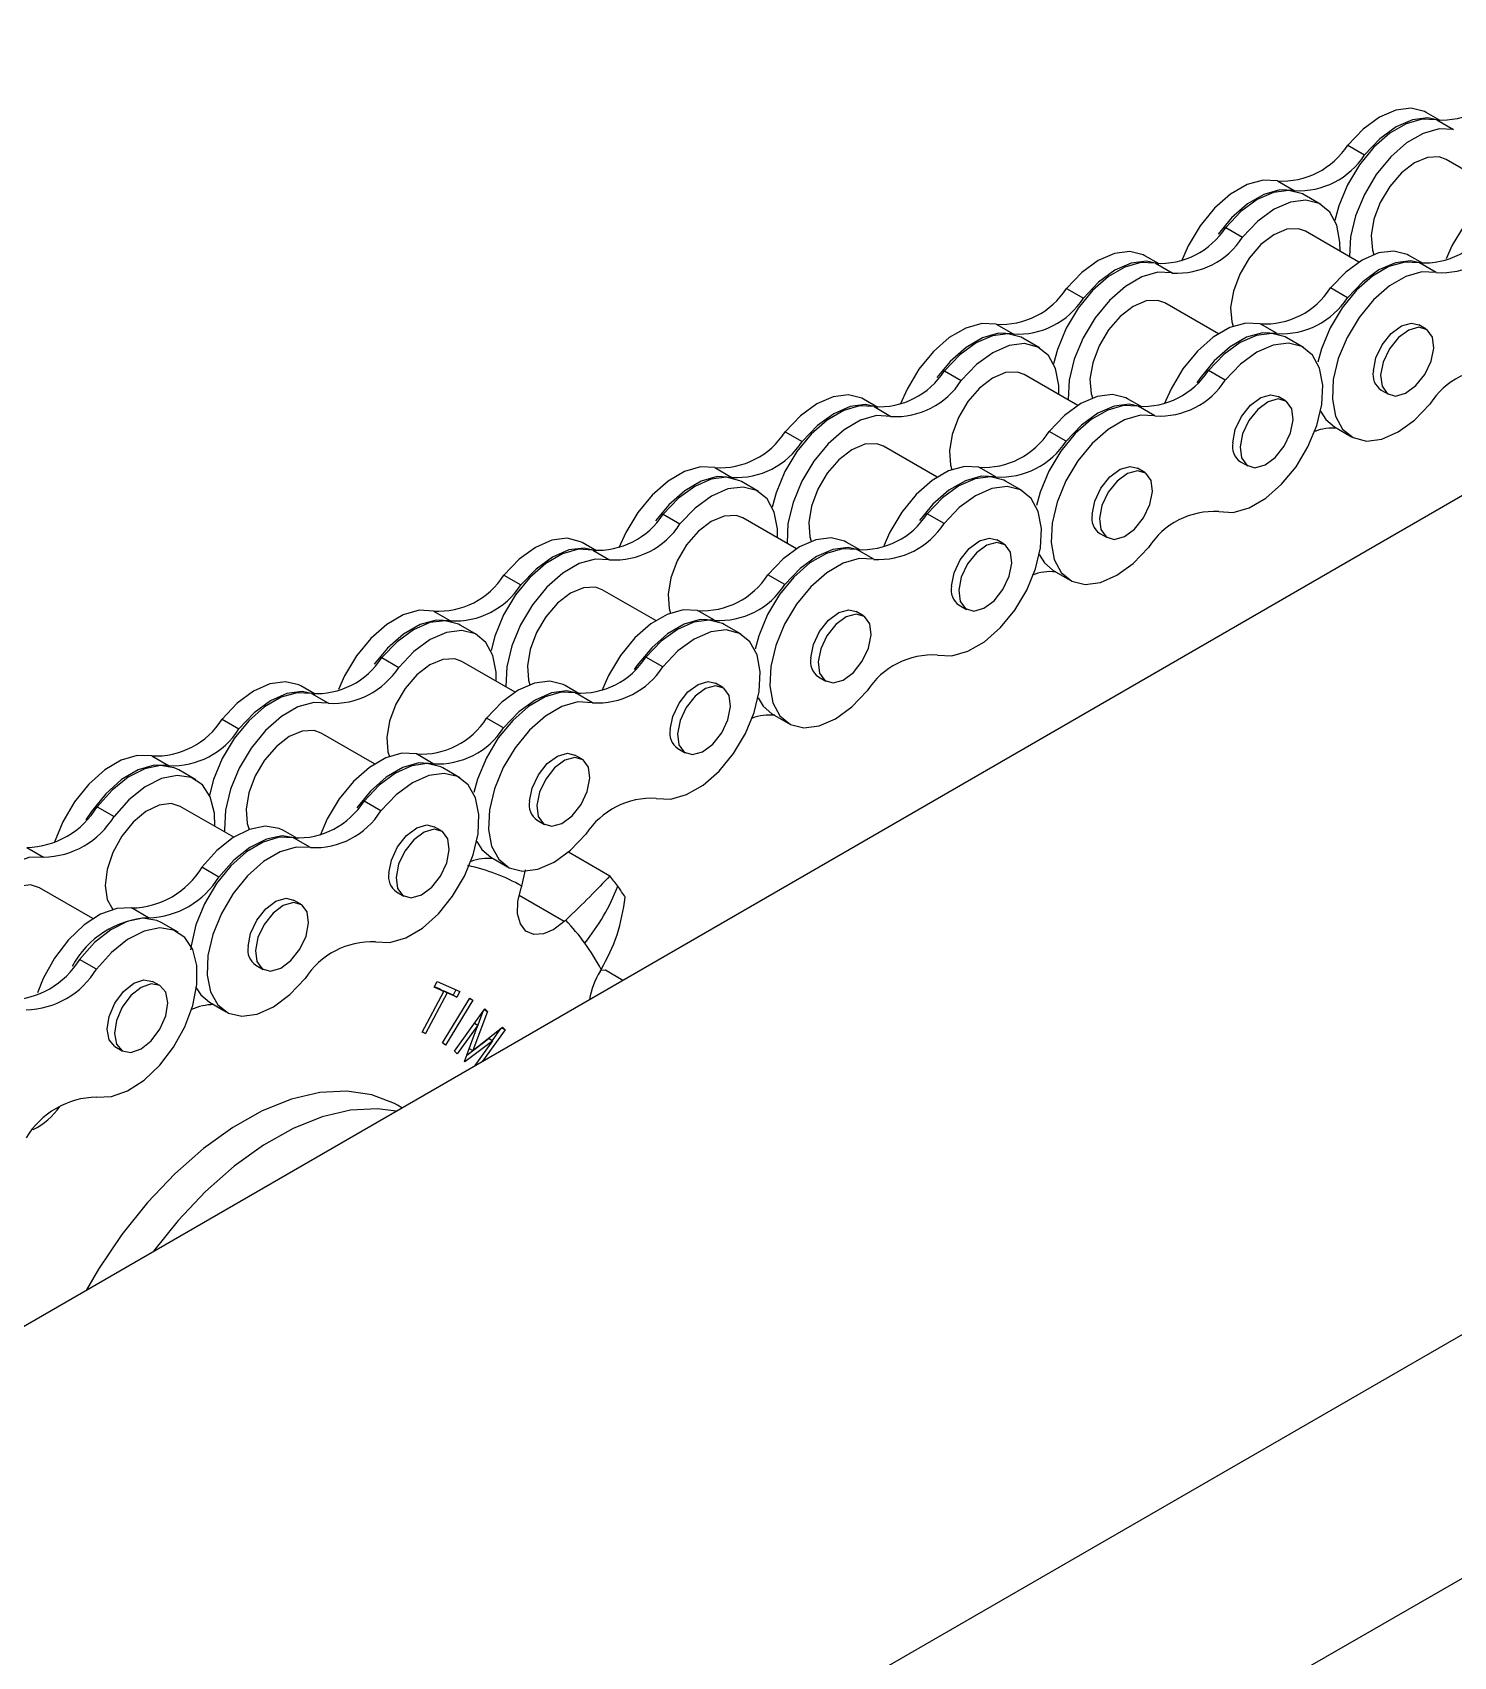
# Model space of a CAD drawing. Header units: metres. Extents: x 0 to 21025, y 0 to 14850.
# Drawn here: x 14327.2 to 14417.8, y 6161.2 to 6264.7 of the extents above; entities that cross this region are included whole.
import ezdxf

# ---------------------------------------------------------------- set-up
doc = ezdxf.new("R2010")
doc.units = ezdxf.units.M
doc.header["$LTSCALE"] = 25
doc.layers.add('SL4', color=4, linetype='Continuous')

msp = doc.modelspace()

# ---------------------------------------------------------------- linework, layer by layer
at = {"layer": 'SL4'}
for p, q in [((14157.984, 6031.479), (14826.202, 6417.233)), ((14838.051, 6408.52), (14164.72, 6019.813)), ((14111.687, 6058.206), (14670.129, 6380.588)), ((14416.92, 6259.109), (14416.017, 6259.63)), ((14416.688, 6259.155), (14417.763, 6258.535)), ((14411.023, 6257.553), (14412.098, 6256.933)), ((14420.701, 6254.663), (14417.295, 6256.63)), ((14406.541, 6255.269), (14407.615, 6254.648)), ((14409.31, 6253.758), (14408.235, 6254.379)), ((14403.24, 6252.302), (14404.315, 6251.681)), ((14411.737, 6250.094), (14408.33, 6252.061)), ((14398.99, 6249.971), (14398.088, 6250.492)), ((14398.758, 6250.017), (14399.833, 6249.397)), ((14415.82, 6250), (14414.917, 6250.521)), ((14416.662, 6249.426), (14415.587, 6250.046)), ((14393.093, 6248.415), (14394.168, 6247.795)), ((14410.997, 6247.824), (14409.923, 6248.444)), ((14402.772, 6245.525), (14399.365, 6247.492)), ((14388.611, 6246.131), (14389.686, 6245.51)), ((14406.515, 6245.539), (14405.44, 6246.16)), ((14416.01, 6245.824), (14415.544, 6246.093)), ((14391.38, 6244.62), (14390.305, 6245.241)), ((14408.209, 6244.649), (14407.134, 6245.27)), ((14385.311, 6243.164), (14386.385, 6242.543)), ((14393.807, 6240.956), (14390.4, 6242.923)), ((14403.215, 6242.572), (14402.14, 6243.193)), ((14413.146, 6241.939), (14413.611, 6241.67)), ((14381.06, 6240.833), (14380.158, 6241.354)), ((14380.828, 6240.879), (14381.903, 6240.259)), ((14397.89, 6240.862), (14396.987, 6241.383)), ((14398.732, 6240.288), (14397.657, 6240.908)), ((14407.045, 6241.255), (14406.579, 6241.524)), ((14375.163, 6239.277), (14376.238, 6238.657)), ((14393.068, 6238.686), (14391.993, 6239.306)), ((14410.18, 6239.585), (14411.255, 6238.964)), ((14384.842, 6236.387), (14381.435, 6238.354)), ((14370.681, 6236.993), (14371.756, 6236.372)), ((14388.585, 6236.401), (14387.51, 6237.022)), ((14398.08, 6236.686), (14397.614, 6236.955)), ((14404.181, 6237.37), (14404.646, 6237.101)), ((14373.45, 6235.482), (14372.375, 6236.103)), ((14390.279, 6235.511), (14389.205, 6236.132)), ((14367.381, 6234.026), (14368.456, 6233.405)), ((14375.877, 6231.818), (14372.47, 6233.785)), ((14385.285, 6233.434), (14384.21, 6234.055)), ((14389.115, 6232.117), (14388.649, 6232.386)), ((14395.216, 6232.801), (14395.681, 6232.532)), ((14363.131, 6231.695), (14362.228, 6232.216)), ((14362.898, 6231.741), (14363.973, 6231.121)), ((14379.96, 6231.724), (14379.057, 6232.245)), ((14380.803, 6231.15), (14379.728, 6231.77)), ((14392.25, 6230.447), (14393.325, 6229.826)), ((14357.234, 6230.139), (14358.308, 6229.519)), ((14375.138, 6229.548), (14374.063, 6230.168)), ((14366.912, 6227.249), (14363.505, 6229.216)), ((14386.251, 6228.232), (14386.717, 6227.963)), ((14352.751, 6227.855), (14353.826, 6227.234)), ((14370.655, 6227.263), (14369.581, 6227.884)), ((14380.15, 6227.548), (14379.684, 6227.817)), ((14355.52, 6226.344), (14354.445, 6226.965)), ((14372.35, 6226.373), (14371.275, 6226.994)), ((14349.451, 6224.888), (14350.526, 6224.267)), ((14357.947, 6222.68), (14354.54, 6224.647)), ((14367.355, 6224.296), (14366.28, 6224.917)), ((14345.201, 6222.557), (14344.298, 6223.078)), ((14362.03, 6222.586), (14361.128, 6223.107)), ((14371.185, 6222.979), (14370.719, 6223.248)), ((14377.286, 6223.663), (14377.752, 6223.394)), ((14344.969, 6222.603), (14346.043, 6221.983)), ((14362.873, 6222.012), (14361.798, 6222.632)), ((14339.269, 6220.959), (14340.344, 6220.338)), ((14357.208, 6220.41), (14356.133, 6221.03)), ((14374.32, 6221.309), (14375.395, 6220.688)), ((14348.982, 6218.111), (14345.575, 6220.078)), ((14368.321, 6219.094), (14368.787, 6218.825)), ((14334.785, 6218.624), (14335.859, 6218.003)), ((14352.726, 6218.125), (14351.651, 6218.746)), ((14354.42, 6217.235), (14353.345, 6217.856)), ((14362.22, 6218.41), (14361.755, 6218.679)), ((14337.586, 6217.105), (14336.511, 6217.726)), ((14331.306, 6215.383), (14332.381, 6214.762)), ((14340.013, 6213.441), (14336.606, 6215.408)), ((14349.391, 6215.116), (14348.316, 6215.736)), ((14344.079, 6213.357), (14343.193, 6213.868)), ((14353.255, 6213.841), (14352.79, 6214.11)), ((14359.356, 6214.525), (14359.822, 6214.256)), ((14326.816, 6212.791), (14327.891, 6212.17)), ((14344.906, 6212.781), (14343.831, 6213.401)), ((14356.39, 6212.171), (14357.465, 6211.55)), ((14361.354, 6212.5), (14363.987, 6210.98)), ((14339.063, 6210.905), (14337.988, 6211.525)), ((14358.381, 6210.327), (14358.607, 6211.356)), ((14331.033, 6208.257), (14327.626, 6210.224)), ((14350.391, 6209.956), (14350.857, 6209.687)), ((14361.083, 6208.072), (14358.2, 6209.737)), ((14334.573, 6208.313), (14333.498, 6208.933)), ((14344.286, 6209.172), (14343.82, 6209.44)), ((14336.47, 6207.381), (14335.395, 6208.002)), ((14331.265, 6205.038), (14330.19, 6205.659)), ((14341.422, 6205.286), (14341.888, 6205.017)), ((14363.409, 6204.96), (14363.701, 6204.984)), ((14363.701, 6204.984), (14364.821, 6204.338)), ((14335.306, 6203.987), (14334.84, 6204.256)), ((14352.028, 6201.024), (14353.405, 6203.612)), ((14353.618, 6203.518), (14352.24, 6200.93)), ((14352.787, 6203.888), (14352.979, 6204.25)), ((14353.405, 6203.612), (14352.787, 6203.888)), ((14353.169, 6203.749), (14352.8, 6203.914)), ((14352.979, 6204.25), (14354.427, 6203.604)), ((14353.169, 6203.749), (14353.405, 6203.612)), ((14353.381, 6203.654), (14353.37, 6203.633)), ((14353.998, 6203.379), (14353.381, 6203.654)), ((14353.381, 6203.654), (14353.618, 6203.518)), ((14354.235, 6203.242), (14353.618, 6203.518)), ((14354.177, 6203.716), (14353.998, 6203.379)), ((14353.998, 6203.379), (14354.235, 6203.242)), ((14354.427, 6203.604), (14354.235, 6203.242)), ((14338.456, 6202.932), (14339.531, 6202.311)), ((14353.314, 6200.33), (14355.058, 6203.183)), ((14355.25, 6203.052), (14353.505, 6200.2)), ((14354.092, 6199.81), (14356.017, 6202.509)), ((14355.049, 6203.168), (14355.25, 6203.052)), ((14355.058, 6203.183), (14355.25, 6203.052)), ((14356.183, 6202.337), (14355.247, 6199.857)), ((14355.896, 6202.339), (14355.499, 6201.288)), ((14355.978, 6202.455), (14356.183, 6202.337)), ((14356.017, 6202.509), (14356.183, 6202.337)), ((14355.564, 6201.47), (14354.257, 6199.639)), ((14354.726, 6199.15), (14355.564, 6201.47)), ((14355.247, 6199.857), (14357.139, 6201.342)), ((14355.36, 6201.588), (14355.564, 6201.47)), ((14357.084, 6201.299), (14357.302, 6201.173)), ((14357.139, 6201.342), (14357.302, 6201.173)), ((14352.24, 6200.93), (14352.028, 6201.024)), ((14352.039, 6201.046), (14352.24, 6200.93)), ((14353.505, 6200.2), (14353.314, 6200.33)), ((14356.52, 6200.475), (14354.745, 6199.131)), ((14356.284, 6200.612), (14354.867, 6199.54)), ((14355.394, 6198.896), (14356.52, 6200.475)), ((14357.302, 6201.173), (14355.876, 6199.174)), ((14356.284, 6200.612), (14356.52, 6200.475)), ((14357.025, 6201.253), (14356.485, 6200.496)), ((14332.442, 6200.102), (14332.907, 6199.833)), ((14354.257, 6199.639), (14354.092, 6199.81)), ((14355.028, 6199.984), (14355.247, 6199.857)), ((14354.745, 6199.131), (14354.726, 6199.15)), ((14350.725, 6196.2), (14350.447, 6196.36))]:
    msp.add_line(p, q, dxfattribs=at)
at = {"layer": 'SL4', "flags": 128}
for points in [[(14416.017, 6259.63), (14415.909, 6259.689), (14415.057, 6259.905), (14414.08, 6259.781), (14413.038, 6259.326), (14411.997, 6258.567), (14411.023, 6257.553)], [(14416.882, 6259.115), (14416.132, 6259.284), (14415.154, 6259.161), (14414.112, 6258.705), (14413.072, 6257.947), (14412.098, 6256.933)], [(14416.688, 6259.155), (14415.766, 6259.203), (14414.748, 6258.913), (14413.699, 6258.302), (14412.683, 6257.41), (14411.766, 6256.292), (14411.003, 6255.018), (14410.445, 6253.67), (14410.199, 6252.752)], [(14417.763, 6258.535), (14416.841, 6258.583), (14415.823, 6258.292), (14414.774, 6257.681), (14413.758, 6256.789), (14412.84, 6255.671), (14412.078, 6254.398), (14411.52, 6253.049), (14411.199, 6251.71), (14411.138, 6250.465), (14411.14, 6250.439)], [(14417.295, 6256.63), (14416.854, 6256.79), (14416.096, 6256.757), (14415.269, 6256.407), (14414.446, 6255.773), (14413.7, 6254.91), (14413.097, 6253.895), (14412.692, 6252.818), (14412.519, 6251.776)], [(14406.541, 6255.269), (14405.619, 6255.317), (14404.601, 6255.026), (14403.552, 6254.415), (14402.536, 6253.523), (14401.618, 6252.405), (14400.856, 6251.132), (14400.427, 6250.153)], [(14423.37, 6255.298), (14422.448, 6255.346), (14421.431, 6255.055), (14420.381, 6254.444), (14419.365, 6253.552), (14418.448, 6252.434), (14417.686, 6251.161), (14417.3, 6250.296)], [(14407.615, 6254.648), (14406.694, 6254.696), (14405.676, 6254.406), (14404.626, 6253.795), (14403.611, 6252.903), (14402.76, 6251.878)], [(14408.235, 6254.379), (14408.127, 6254.437), (14407.275, 6254.653), (14406.297, 6254.53), (14405.255, 6254.074), (14404.214, 6253.316), (14403.24, 6252.302)], [(14410.53, 6250.791), (14410.526, 6251.367), (14410.325, 6252.441), (14409.874, 6253.274), (14409.201, 6253.816), (14408.349, 6254.033), (14407.372, 6253.909), (14406.33, 6253.454), (14405.289, 6252.695), (14404.315, 6251.681)], [(14408.33, 6252.061), (14407.889, 6252.221), (14407.131, 6252.188), (14406.304, 6251.838), (14405.481, 6251.204), (14404.735, 6250.341), (14404.132, 6249.326), (14403.727, 6248.249), (14403.554, 6247.207)], [(14412.519, 6251.776), (14412.595, 6250.86), (14412.684, 6250.574)], [(14398.758, 6250.017), (14397.836, 6250.065), (14396.819, 6249.775), (14395.769, 6249.164), (14394.753, 6248.271), (14393.836, 6247.153), (14393.074, 6245.88), (14392.515, 6244.532), (14392.27, 6243.614)], [(14398.088, 6250.492), (14397.979, 6250.55), (14397.127, 6250.766), (14396.15, 6250.643), (14395.108, 6250.188), (14394.067, 6249.429), (14393.093, 6248.415)], [(14398.952, 6249.977), (14398.202, 6250.146), (14397.225, 6250.023), (14396.183, 6249.567), (14395.142, 6248.809), (14394.168, 6247.795)], [(14415.587, 6250.046), (14414.666, 6250.094), (14413.648, 6249.804), (14412.598, 6249.193), (14411.583, 6248.3), (14410.665, 6247.182), (14409.903, 6245.909), (14409.344, 6244.561), (14409.113, 6243.71)], [(14414.917, 6250.521), (14414.809, 6250.579), (14413.957, 6250.795), (14412.979, 6250.672), (14411.937, 6250.217), (14410.897, 6249.458), (14409.923, 6248.444)], [(14415.782, 6250.006), (14415.032, 6250.175), (14414.054, 6250.052), (14413.012, 6249.596), (14411.971, 6248.838), (14410.997, 6247.824)], [(14399.833, 6249.397), (14398.911, 6249.445), (14397.893, 6249.154), (14396.844, 6248.543), (14395.828, 6247.651), (14394.911, 6246.533), (14394.148, 6245.26), (14393.59, 6243.911), (14393.27, 6242.572), (14393.208, 6241.327), (14393.21, 6241.301)], [(14416.662, 6249.426), (14415.74, 6249.474), (14414.723, 6249.183), (14413.673, 6248.572), (14412.658, 6247.68), (14411.74, 6246.562), (14410.978, 6245.289), (14410.419, 6243.94), (14410.099, 6242.601), (14410.038, 6241.356), (14410.239, 6240.282), (14410.69, 6239.448), (14411.363, 6238.906), (14412.215, 6238.69), (14413.192, 6238.814), (14414.234, 6239.269), (14415.275, 6240.028), (14416.249, 6241.041)], [(14399.365, 6247.492), (14398.924, 6247.652), (14398.167, 6247.619), (14397.339, 6247.269), (14396.516, 6246.635), (14395.77, 6245.772), (14395.168, 6244.757), (14394.762, 6243.68), (14394.59, 6242.638)], [(14403.554, 6247.207), (14403.63, 6246.291), (14403.719, 6246.005)], [(14388.611, 6246.131), (14387.689, 6246.179), (14386.671, 6245.888), (14385.622, 6245.277), (14384.606, 6244.385), (14383.689, 6243.267), (14382.926, 6241.994), (14382.497, 6241.015)], [(14405.44, 6246.16), (14404.518, 6246.208), (14403.501, 6245.917), (14402.451, 6245.306), (14401.436, 6244.414), (14400.518, 6243.296), (14399.756, 6242.023), (14399.327, 6241.044)], [(14412.652, 6243.153), (14412.818, 6243.989), (14413.218, 6244.829), (14413.788, 6245.545), (14414.444, 6246.028), (14415.084, 6246.205), (14415.544, 6246.093)], [(14413.117, 6242.884), (14413.208, 6242.18), (14413.543, 6241.714), (14414.071, 6241.558), (14414.711, 6241.735), (14415.367, 6242.218), (14415.937, 6242.934), (14416.337, 6243.774), (14416.503, 6244.61), (14416.413, 6245.315), (14416.078, 6245.78), (14415.55, 6245.937), (14414.91, 6245.76), (14414.254, 6245.276), (14413.683, 6244.56), (14413.284, 6243.72), (14413.117, 6242.884)], [(14389.686, 6245.51), (14388.764, 6245.558), (14387.746, 6245.268), (14386.697, 6244.657), (14385.681, 6243.764), (14384.83, 6242.74)], [(14390.305, 6245.241), (14390.197, 6245.299), (14389.345, 6245.515), (14388.367, 6245.391), (14387.325, 6244.936), (14386.285, 6244.178), (14385.311, 6243.164)], [(14392.6, 6241.653), (14392.597, 6242.229), (14392.395, 6243.302), (14391.944, 6244.136), (14391.272, 6244.678), (14390.42, 6244.894), (14389.442, 6244.771), (14388.4, 6244.316), (14387.359, 6243.557), (14386.385, 6242.543)], [(14406.515, 6245.539), (14405.593, 6245.587), (14404.576, 6245.297), (14403.526, 6244.686), (14402.51, 6243.793), (14401.593, 6242.676), (14401.404, 6242.397)], [(14407.134, 6245.27), (14407.026, 6245.328), (14406.174, 6245.544), (14405.197, 6245.42), (14404.155, 6244.965), (14403.114, 6244.207), (14402.14, 6243.193)], [(14402.802, 6234.188), (14403.723, 6234.14), (14404.741, 6234.431), (14405.79, 6235.041), (14406.806, 6235.934), (14407.724, 6237.052), (14408.486, 6238.325), (14409.045, 6239.674), (14409.365, 6241.013), (14409.426, 6242.258), (14409.225, 6243.331), (14408.774, 6244.165), (14408.101, 6244.707), (14407.249, 6244.923), (14406.271, 6244.8), (14405.229, 6244.345), (14404.189, 6243.586), (14403.215, 6242.572)], [(14390.4, 6242.923), (14389.96, 6243.083), (14389.202, 6243.05), (14388.374, 6242.7), (14387.551, 6242.066), (14386.805, 6241.203), (14386.203, 6240.188), (14385.797, 6239.111), (14385.625, 6238.069)], [(14396.987, 6241.383), (14396.879, 6241.441), (14396.027, 6241.657), (14395.049, 6241.534), (14394.007, 6241.079), (14392.967, 6240.32), (14391.993, 6239.306)], [(14394.59, 6242.638), (14394.666, 6241.722), (14394.754, 6241.436)], [(14380.828, 6240.879), (14379.906, 6240.927), (14378.889, 6240.636), (14377.839, 6240.026), (14376.824, 6239.133), (14375.906, 6238.015), (14375.144, 6236.742), (14374.585, 6235.394), (14374.34, 6234.476)], [(14380.158, 6241.354), (14380.05, 6241.412), (14379.198, 6241.628), (14378.22, 6241.505), (14377.178, 6241.05), (14376.137, 6240.291), (14375.163, 6239.277)], [(14381.023, 6240.839), (14380.273, 6241.008), (14379.295, 6240.884), (14378.253, 6240.429), (14377.212, 6239.671), (14376.238, 6238.657)], [(14397.657, 6240.908), (14396.736, 6240.956), (14395.718, 6240.665), (14394.669, 6240.055), (14393.653, 6239.162), (14392.735, 6238.044), (14391.973, 6236.771), (14391.415, 6235.423), (14391.183, 6234.572)], [(14397.852, 6240.868), (14397.102, 6241.037), (14396.124, 6240.913), (14395.082, 6240.458), (14394.042, 6239.7), (14393.068, 6238.686)], [(14403.687, 6238.584), (14403.854, 6239.42), (14404.253, 6240.26), (14404.824, 6240.976), (14405.479, 6241.459), (14406.119, 6241.636), (14406.579, 6241.524)], [(14404.152, 6238.315), (14404.243, 6237.611), (14404.578, 6237.145), (14405.106, 6236.989), (14405.746, 6237.166), (14406.402, 6237.649), (14406.973, 6238.365), (14407.372, 6239.205), (14407.539, 6240.041), (14407.448, 6240.746), (14407.113, 6241.211), (14406.585, 6241.368), (14405.945, 6241.191), (14405.289, 6240.707), (14404.718, 6239.991), (14404.319, 6239.151), (14404.152, 6238.315)], [(14381.903, 6240.259), (14380.981, 6240.307), (14379.964, 6240.016), (14378.914, 6239.405), (14377.899, 6238.513), (14376.981, 6237.395), (14376.219, 6236.122), (14375.66, 6234.773), (14375.34, 6233.434), (14375.279, 6232.189), (14375.28, 6232.163)], [(14398.732, 6240.288), (14397.811, 6240.336), (14396.793, 6240.045), (14395.743, 6239.434), (14394.728, 6238.542), (14393.81, 6237.424), (14393.048, 6236.151), (14392.489, 6234.802), (14392.169, 6233.463), (14392.108, 6232.218), (14392.309, 6231.144), (14392.76, 6230.31), (14393.433, 6229.768), (14394.285, 6229.552), (14395.263, 6229.676), (14396.305, 6230.131), (14397.345, 6230.889), (14398.319, 6231.903)], [(14409.29, 6240.591), (14409.615, 6240.069), (14410.18, 6239.585)], [(14381.435, 6238.354), (14380.995, 6238.514), (14380.237, 6238.481), (14379.41, 6238.131), (14378.586, 6237.497), (14377.84, 6236.634), (14377.238, 6235.619), (14376.832, 6234.542), (14376.66, 6233.5)], [(14385.625, 6238.069), (14385.701, 6237.153), (14385.789, 6236.867)], [(14370.681, 6236.993), (14369.759, 6237.04), (14368.742, 6236.75), (14367.692, 6236.139), (14366.677, 6235.247), (14365.759, 6234.129), (14364.997, 6232.856), (14364.568, 6231.876)], [(14387.51, 6237.022), (14386.589, 6237.069), (14385.571, 6236.779), (14384.521, 6236.168), (14383.506, 6235.276), (14382.588, 6234.158), (14381.826, 6232.885), (14381.441, 6232.02)], [(14394.722, 6234.015), (14394.889, 6234.851), (14395.288, 6235.691), (14395.859, 6236.407), (14396.514, 6236.89), (14397.154, 6237.067), (14397.614, 6236.955)], [(14395.188, 6233.746), (14395.278, 6233.042), (14395.613, 6232.576), (14396.141, 6232.42), (14396.781, 6232.597), (14397.437, 6233.08), (14398.008, 6233.796), (14398.407, 6234.636), (14398.574, 6235.472), (14398.483, 6236.177), (14398.148, 6236.642), (14397.62, 6236.799), (14396.98, 6236.622), (14396.324, 6236.138), (14395.754, 6235.422), (14395.354, 6234.582), (14395.188, 6233.746)], [(14371.756, 6236.372), (14370.834, 6236.42), (14369.816, 6236.129), (14368.767, 6235.519), (14367.751, 6234.626), (14366.9, 6233.602)], [(14372.375, 6236.103), (14372.267, 6236.161), (14371.415, 6236.377), (14370.437, 6236.253), (14369.395, 6235.798), (14368.355, 6235.04), (14367.381, 6234.026)], [(14374.671, 6232.515), (14374.667, 6233.091), (14374.466, 6234.164), (14374.015, 6234.998), (14373.342, 6235.54), (14372.49, 6235.756), (14371.512, 6235.633), (14370.47, 6235.178), (14369.43, 6234.419), (14368.456, 6233.405)], [(14388.585, 6236.401), (14387.663, 6236.449), (14386.646, 6236.158), (14385.596, 6235.548), (14384.581, 6234.655), (14383.729, 6233.631)], [(14389.205, 6236.132), (14389.096, 6236.19), (14388.244, 6236.406), (14387.267, 6236.282), (14386.225, 6235.827), (14385.184, 6235.069), (14384.21, 6234.055)], [(14384.872, 6225.05), (14385.794, 6225.002), (14386.811, 6225.293), (14387.861, 6225.903), (14388.876, 6226.796), (14389.794, 6227.914), (14390.556, 6229.187), (14391.115, 6230.536), (14391.435, 6231.875), (14391.496, 6233.12), (14391.295, 6234.193), (14390.844, 6235.027), (14390.171, 6235.569), (14389.319, 6235.785), (14388.342, 6235.662), (14387.3, 6235.207), (14386.259, 6234.448), (14385.285, 6233.434)], [(14372.47, 6233.785), (14372.03, 6233.945), (14371.272, 6233.911), (14370.445, 6233.562), (14369.621, 6232.928), (14368.875, 6232.065), (14368.273, 6231.05), (14367.867, 6229.973), (14367.695, 6228.931)], [(14376.66, 6233.5), (14376.736, 6232.584), (14376.824, 6232.298)], [(14362.228, 6232.216), (14362.12, 6232.274), (14361.268, 6232.49), (14360.29, 6232.367), (14359.248, 6231.912), (14358.208, 6231.153), (14357.234, 6230.139)], [(14379.057, 6232.245), (14378.949, 6232.303), (14378.097, 6232.519), (14377.12, 6232.396), (14376.078, 6231.941), (14375.037, 6231.182), (14374.063, 6230.168)], [(14385.757, 6229.446), (14385.924, 6230.282), (14386.323, 6231.122), (14386.894, 6231.838), (14387.549, 6232.321), (14388.19, 6232.498), (14388.649, 6232.386)], [(14362.898, 6231.741), (14361.977, 6231.789), (14360.959, 6231.498), (14359.91, 6230.888), (14358.894, 6229.995), (14357.976, 6228.877), (14357.214, 6227.604), (14356.655, 6226.255), (14356.41, 6225.338)], [(14363.093, 6231.701), (14362.343, 6231.87), (14361.365, 6231.746), (14360.323, 6231.291), (14359.282, 6230.533), (14358.308, 6229.519)], [(14379.728, 6231.77), (14378.806, 6231.818), (14377.788, 6231.527), (14376.739, 6230.917), (14375.723, 6230.024), (14374.806, 6228.906), (14374.043, 6227.633), (14373.485, 6226.284), (14373.254, 6225.434)], [(14379.922, 6231.73), (14379.172, 6231.899), (14378.194, 6231.775), (14377.152, 6231.32), (14376.112, 6230.562), (14375.138, 6229.548)], [(14386.223, 6229.177), (14386.314, 6228.473), (14386.648, 6228.007), (14387.176, 6227.851), (14387.817, 6228.028), (14388.472, 6228.511), (14389.043, 6229.227), (14389.442, 6230.067), (14389.609, 6230.903), (14389.518, 6231.607), (14389.183, 6232.073), (14388.655, 6232.23), (14388.015, 6232.053), (14387.359, 6231.569), (14386.789, 6230.853), (14386.389, 6230.013), (14386.223, 6229.177)], [(14391.36, 6231.453), (14391.685, 6230.931), (14392.25, 6230.447)], [(14363.973, 6231.121), (14363.052, 6231.168), (14362.034, 6230.878), (14360.984, 6230.267), (14359.969, 6229.375), (14359.051, 6228.257), (14358.289, 6226.984), (14357.73, 6225.635), (14357.41, 6224.296), (14357.349, 6223.051), (14357.35, 6223.025)], [(14380.803, 6231.15), (14379.881, 6231.197), (14378.863, 6230.907), (14377.814, 6230.296), (14376.798, 6229.404), (14375.88, 6228.286), (14375.118, 6227.013), (14374.56, 6225.664), (14374.239, 6224.325), (14374.178, 6223.08), (14374.379, 6222.006), (14374.83, 6221.172), (14375.503, 6220.63), (14376.355, 6220.414), (14377.333, 6220.538), (14378.375, 6220.993), (14379.415, 6221.751), (14380.389, 6222.765)], [(14363.505, 6229.216), (14363.065, 6229.376), (14362.307, 6229.342), (14361.48, 6228.993), (14360.657, 6228.359), (14359.911, 6227.496), (14359.308, 6226.481), (14358.902, 6225.404), (14358.73, 6224.362)], [(14367.695, 6228.931), (14367.771, 6228.015), (14367.859, 6227.729)], [(14352.751, 6227.855), (14351.83, 6227.902), (14350.812, 6227.612), (14349.762, 6227.001), (14348.747, 6226.109), (14347.829, 6224.991), (14347.067, 6223.717), (14346.682, 6222.853)], [(14353.826, 6227.234), (14352.904, 6227.282), (14351.887, 6226.991), (14350.837, 6226.381), (14349.822, 6225.488), (14348.97, 6224.464)], [(14354.445, 6226.965), (14354.337, 6227.023), (14353.485, 6227.239), (14352.508, 6227.115), (14351.466, 6226.66), (14350.425, 6225.902), (14349.451, 6224.888)], [(14369.581, 6227.884), (14368.659, 6227.931), (14367.641, 6227.641), (14366.592, 6227.03), (14365.576, 6226.138), (14364.658, 6225.02), (14363.896, 6223.746), (14363.467, 6222.767)], [(14370.655, 6227.263), (14369.734, 6227.311), (14368.716, 6227.02), (14367.666, 6226.41), (14366.651, 6225.517), (14365.733, 6224.399), (14365.544, 6224.121)], [(14371.275, 6226.994), (14371.167, 6227.052), (14370.315, 6227.268), (14369.337, 6227.144), (14368.295, 6226.689), (14367.254, 6225.931), (14366.28, 6224.917)], [(14376.792, 6224.877), (14376.959, 6225.713), (14377.358, 6226.553), (14377.929, 6227.269), (14378.584, 6227.752), (14379.225, 6227.929), (14379.684, 6227.817)], [(14377.258, 6224.608), (14377.349, 6223.904), (14377.684, 6223.438), (14378.211, 6223.282), (14378.852, 6223.459), (14379.507, 6223.942), (14380.078, 6224.658), (14380.477, 6225.498), (14380.644, 6226.334), (14380.553, 6227.038), (14380.218, 6227.504), (14379.69, 6227.66), (14379.05, 6227.483), (14378.395, 6227), (14377.824, 6226.284), (14377.425, 6225.444), (14377.258, 6224.608)], [(14356.741, 6223.376), (14356.737, 6223.953), (14356.536, 6225.026), (14356.085, 6225.86), (14355.412, 6226.402), (14354.56, 6226.618), (14353.582, 6226.495), (14352.541, 6226.039), (14351.5, 6225.281), (14350.526, 6224.267)], [(14366.942, 6215.912), (14367.864, 6215.864), (14368.881, 6216.155), (14369.931, 6216.765), (14370.946, 6217.658), (14371.864, 6218.776), (14372.626, 6220.049), (14373.185, 6221.397), (14373.505, 6222.737), (14373.566, 6223.982), (14373.365, 6225.055), (14372.914, 6225.889), (14372.241, 6226.431), (14371.389, 6226.647), (14370.412, 6226.524), (14369.37, 6226.068), (14368.329, 6225.31), (14367.355, 6224.296)], [(14354.54, 6224.647), (14354.1, 6224.807), (14353.342, 6224.773), (14352.515, 6224.424), (14351.692, 6223.789), (14350.946, 6222.927), (14350.343, 6221.912), (14349.938, 6220.835), (14349.765, 6219.792)], [(14358.73, 6224.362), (14358.806, 6223.446), (14358.895, 6223.16)], [(14344.298, 6223.078), (14344.161, 6223.15), (14343.303, 6223.354), (14342.322, 6223.217), (14341.279, 6222.75), (14340.24, 6221.981), (14339.269, 6220.959)], [(14361.128, 6223.107), (14361.019, 6223.165), (14360.167, 6223.381), (14359.19, 6223.258), (14358.148, 6222.802), (14357.107, 6222.044), (14356.133, 6221.03)], [(14367.827, 6220.308), (14367.994, 6221.144), (14368.393, 6221.984), (14368.964, 6222.7), (14369.619, 6223.183), (14370.26, 6223.36), (14370.719, 6223.248)], [(14368.293, 6220.039), (14368.384, 6219.335), (14368.719, 6218.869), (14369.246, 6218.713), (14369.887, 6218.89), (14370.542, 6219.373), (14371.113, 6220.089), (14371.512, 6220.929), (14371.679, 6221.765), (14371.588, 6222.469), (14371.253, 6222.935), (14370.725, 6223.091), (14370.085, 6222.914), (14369.43, 6222.431), (14368.859, 6221.715), (14368.46, 6220.875), (14368.293, 6220.039)], [(14344.969, 6222.603), (14344.047, 6222.651), (14343.029, 6222.36), (14341.98, 6221.75), (14340.964, 6220.857), (14340.046, 6219.739), (14339.284, 6218.466), (14338.726, 6217.117), (14338.465, 6216.123)], [(14346.043, 6221.983), (14345.122, 6222.03), (14344.104, 6221.74), (14343.055, 6221.129), (14342.039, 6220.237), (14341.121, 6219.119), (14340.359, 6217.845), (14339.8, 6216.497), (14339.48, 6215.158), (14339.419, 6213.912), (14339.429, 6213.778)], [(14345.163, 6222.563), (14344.378, 6222.733), (14343.397, 6222.597), (14342.354, 6222.13), (14341.314, 6221.361), (14340.344, 6220.338)], [(14361.798, 6222.632), (14360.876, 6222.68), (14359.859, 6222.389), (14358.809, 6221.779), (14357.793, 6220.886), (14356.876, 6219.768), (14356.114, 6218.495), (14355.555, 6217.146), (14355.324, 6216.296)], [(14362.873, 6222.012), (14361.951, 6222.059), (14360.933, 6221.769), (14359.884, 6221.158), (14358.868, 6220.266), (14357.951, 6219.148), (14357.188, 6217.874), (14356.63, 6216.526), (14356.31, 6215.187), (14356.248, 6213.941), (14356.45, 6212.868), (14356.901, 6212.034), (14357.573, 6211.492), (14358.425, 6211.276), (14359.403, 6211.4), (14360.445, 6211.855), (14361.486, 6212.613), (14362.46, 6213.627)], [(14361.992, 6222.592), (14361.242, 6222.761), (14360.265, 6222.637), (14359.223, 6222.182), (14358.182, 6221.424), (14357.208, 6220.41)], [(14373.43, 6222.315), (14373.756, 6221.793), (14374.32, 6221.309)], [(14345.575, 6220.078), (14345.135, 6220.238), (14344.377, 6220.204), (14343.55, 6219.855), (14342.727, 6219.22), (14341.981, 6218.357), (14341.378, 6217.343), (14340.973, 6216.266), (14340.8, 6215.223)], [(14349.765, 6219.792), (14349.841, 6218.876), (14349.93, 6218.591)], [(14334.785, 6218.624), (14333.858, 6218.659), (14332.838, 6218.356), (14331.789, 6217.734), (14330.776, 6216.832), (14329.863, 6215.706), (14329.108, 6214.429), (14328.557, 6213.079), (14328.557, 6213.077)], [(14335.859, 6218.003), (14334.933, 6218.038), (14333.913, 6217.735), (14332.864, 6217.113), (14331.851, 6216.211), (14330.938, 6215.086), (14330.589, 6214.548)], [(14336.511, 6217.726), (14336.219, 6217.864), (14335.333, 6218.002), (14334.334, 6217.799), (14333.287, 6217.27), (14332.256, 6216.448), (14331.306, 6215.383)], [(14351.651, 6218.746), (14350.729, 6218.793), (14349.711, 6218.503), (14348.662, 6217.892), (14347.646, 6217), (14346.729, 6215.882), (14345.966, 6214.608), (14345.512, 6213.561)], [(14352.726, 6218.125), (14351.804, 6218.173), (14350.786, 6217.882), (14349.737, 6217.272), (14348.721, 6216.379), (14347.847, 6215.323)], [(14353.345, 6217.856), (14353.208, 6217.928), (14352.35, 6218.131), (14351.369, 6217.995), (14350.326, 6217.528), (14349.286, 6216.759), (14348.316, 6215.736)], [(14358.862, 6215.739), (14359.029, 6216.575), (14359.428, 6217.415), (14359.999, 6218.131), (14360.655, 6218.614), (14361.295, 6218.791), (14361.755, 6218.679)], [(14359.328, 6215.47), (14359.419, 6214.766), (14359.754, 6214.3), (14360.282, 6214.144), (14360.922, 6214.321), (14361.577, 6214.804), (14362.148, 6215.52), (14362.547, 6216.36), (14362.714, 6217.196), (14362.623, 6217.9), (14362.288, 6218.366), (14361.761, 6218.522), (14361.12, 6218.345), (14360.465, 6217.862), (14359.894, 6217.146), (14359.495, 6216.306), (14359.328, 6215.47)], [(14338.806, 6214.138), (14338.779, 6214.982), (14338.518, 6216.005), (14338.012, 6216.775), (14337.294, 6217.244), (14336.407, 6217.381), (14335.409, 6217.179), (14334.361, 6216.65), (14333.331, 6215.827), (14332.381, 6214.762)], [(14349.045, 6206.766), (14349.971, 6206.731), (14350.991, 6207.034), (14352.04, 6207.656), (14353.053, 6208.558), (14353.966, 6209.683), (14354.722, 6210.961), (14355.272, 6212.31), (14355.582, 6213.648), (14355.634, 6214.888), (14355.423, 6215.953), (14354.963, 6216.777), (14354.283, 6217.307), (14353.425, 6217.511), (14352.444, 6217.374), (14351.4, 6216.907), (14350.361, 6216.138), (14349.391, 6215.116)], [(14336.606, 6215.408), (14336.026, 6215.587), (14335.249, 6215.491), (14334.417, 6215.082), (14333.603, 6214.398), (14332.88, 6213.499), (14332.313, 6212.464), (14331.95, 6211.387), (14331.826, 6210.362)], [(14340.8, 6215.223), (14340.876, 6214.307), (14341, 6213.936)], [(14343.193, 6213.868), (14342.901, 6214.007), (14342.015, 6214.144), (14341.016, 6213.942), (14339.969, 6213.413), (14338.938, 6212.59), (14337.988, 6211.525)], [(14349.897, 6211.151), (14350.057, 6211.985), (14350.451, 6212.826), (14351.019, 6213.547), (14351.674, 6214.037), (14352.316, 6214.222), (14352.79, 6214.11)], [(14350.362, 6210.882), (14350.459, 6210.182), (14350.8, 6209.723), (14351.331, 6209.575), (14351.973, 6209.76), (14352.628, 6210.25), (14353.195, 6210.97), (14353.589, 6211.812), (14353.75, 6212.646), (14353.653, 6213.346), (14353.313, 6213.805), (14352.781, 6213.953), (14352.139, 6213.768), (14351.485, 6213.278), (14350.917, 6212.557), (14350.523, 6211.716), (14350.362, 6210.882)], [(14343.831, 6213.401), (14342.905, 6213.436), (14341.885, 6213.133), (14340.835, 6212.511), (14339.822, 6211.609), (14338.91, 6210.484), (14338.154, 6209.206), (14337.604, 6207.857), (14337.293, 6206.519), (14337.262, 6206.256)], [(14344.906, 6212.781), (14343.98, 6212.816), (14342.96, 6212.513), (14341.91, 6211.891), (14340.897, 6210.989), (14339.984, 6209.863), (14339.229, 6208.586), (14338.679, 6207.236), (14338.368, 6205.899), (14338.317, 6204.659), (14338.528, 6203.593), (14338.988, 6202.769), (14339.668, 6202.239), (14340.526, 6202.036), (14341.507, 6202.172), (14342.55, 6202.639), (14343.59, 6203.408), (14344.56, 6204.431)], [(14344.035, 6213.363), (14343.976, 6213.386), (14343.089, 6213.524), (14342.091, 6213.321), (14341.044, 6212.792), (14340.013, 6211.97), (14339.063, 6210.905)], [(14355.5, 6213.177), (14355.826, 6212.655), (14356.39, 6212.171)], [(14327.891, 6212.17), (14326.942, 6212.139), (14325.911, 6211.771), (14324.863, 6211.091), (14323.865, 6210.141), (14322.978, 6208.98), (14322.26, 6207.681), (14321.754, 6206.327), (14321.493, 6205.003), (14321.493, 6203.791), (14321.567, 6203.353)], [(14327.626, 6210.224), (14327.046, 6210.403), (14326.269, 6210.306), (14325.437, 6209.898), (14324.623, 6209.214), (14323.9, 6208.314), (14323.332, 6207.28), (14322.97, 6206.203), (14322.846, 6205.178)], [(14331.826, 6210.362), (14331.95, 6209.481), (14332.296, 6208.841)], [(14361.083, 6208.072), (14360.42, 6207.562), (14359.754, 6207.277), (14359.141, 6207.243), (14358.635, 6207.461), (14358.28, 6207.914), (14358.104, 6208.562), (14358.125, 6209.35), (14358.34, 6210.209)], [(14333.498, 6208.933), (14332.549, 6208.902), (14331.518, 6208.534), (14330.47, 6207.854), (14329.472, 6206.903), (14328.586, 6205.743), (14327.867, 6204.444), (14327.5, 6203.53)], [(14340.927, 6206.481), (14341.088, 6207.315), (14341.482, 6208.157), (14342.05, 6208.877), (14342.704, 6209.367), (14343.346, 6209.552), (14343.82, 6209.44)], [(14341.393, 6206.212), (14341.49, 6205.513), (14341.83, 6205.054), (14342.362, 6204.905), (14343.004, 6205.09), (14343.658, 6205.58), (14344.226, 6206.301), (14344.62, 6207.142), (14344.781, 6207.976), (14344.684, 6208.676), (14344.343, 6209.135), (14343.812, 6209.283), (14343.17, 6209.098), (14342.515, 6208.608), (14341.948, 6207.888), (14341.553, 6207.046), (14341.393, 6206.212)], [(14335.395, 6208.002), (14335.103, 6208.14), (14334.217, 6208.277), (14333.218, 6208.075), (14332.171, 6207.546), (14331.14, 6206.723), (14330.19, 6205.659)], [(14331.265, 6196.878), (14332.215, 6196.91), (14333.246, 6197.277), (14334.293, 6197.958), (14335.292, 6198.908), (14336.178, 6200.069), (14336.897, 6201.367), (14337.402, 6202.721), (14337.663, 6204.046), (14337.663, 6205.258), (14337.402, 6206.281), (14336.897, 6207.051), (14336.178, 6207.519), (14335.292, 6207.657), (14334.293, 6207.455), (14333.246, 6206.926), (14332.215, 6206.103), (14331.265, 6205.038)], [(14331.945, 6201.2), (14332.074, 6202.024), (14332.442, 6202.871), (14332.992, 6203.614), (14333.641, 6204.137), (14334.29, 6204.363), (14334.84, 6204.256)], [(14332.41, 6200.931), (14332.54, 6200.256), (14332.907, 6199.833), (14333.457, 6199.726), (14334.106, 6199.952), (14334.755, 6200.475), (14335.306, 6201.218), (14335.673, 6202.065), (14335.802, 6202.889), (14335.673, 6203.564), (14335.306, 6203.987), (14334.755, 6204.094), (14334.106, 6203.869), (14333.457, 6203.345), (14332.907, 6202.603), (14332.54, 6201.755), (14332.41, 6200.931)], [(14337.579, 6203.91), (14337.913, 6203.39), (14338.456, 6202.932)], [(14332.442, 6200.102), (14332.442, 6200.102), (14332.074, 6200.525), (14331.945, 6201.2)], [(14350.447, 6196.36), (14350.264, 6196.462), (14348.82, 6197.028), (14347.224, 6197.267), (14345.506, 6197.174), (14343.697, 6196.751), (14341.833, 6196.004), (14339.947, 6194.949), (14338.075, 6193.605), (14336.251, 6191.998), (14334.509, 6190.156), (14332.883, 6188.114), (14331.401, 6185.91), (14330.635, 6184.602)], [(14350.367, 6195.994), (14349.182, 6196.137), (14347.464, 6196.044), (14345.656, 6195.62), (14343.792, 6194.874), (14341.906, 6193.819), (14340.033, 6192.475), (14338.21, 6190.867), (14336.468, 6189.025), (14334.902, 6187.066)]]:
    msp.add_lwpolyline(points, dxfattribs=at)
at = {"layer": 'SL4'}
for centre, radius, start, end in [((14416.993, 6264.096), 4.95, 266.46157, 327.55064), ((14406.846, 6260.209), 4.95, 266.46157, 327.55064), ((14407.921, 6259.589), 4.95, 266.46157, 327.55064), ((14399.063, 6254.958), 4.95, 266.46157, 327.55064), ((14415.893, 6254.987), 4.95, 266.46157, 327.55064), ((14400.138, 6254.337), 4.95, 266.46157, 327.55064), ((14416.968, 6254.366), 4.95, 266.46157, 327.55064), ((14388.916, 6251.071), 4.95, 266.46157, 327.55064), ((14405.746, 6251.1), 4.95, 266.46157, 327.55064), ((14389.991, 6250.451), 4.95, 266.46157, 327.55064), ((14406.82, 6250.48), 4.95, 266.46157, 327.55064), ((14381.134, 6245.82), 4.95, 266.46157, 327.55064), ((14397.963, 6245.849), 4.95, 266.46157, 327.55064), ((14413.806, 6242.915), 1.179, 168.34378, 235.92582), ((14420.426, 6238.386), 4.95, 86.46157, 147.55064), ((14382.208, 6245.199), 4.95, 266.46157, 327.55064), ((14399.038, 6245.228), 4.95, 266.46157, 327.55064), ((14370.986, 6241.933), 4.95, 266.46157, 327.55064), ((14372.061, 6241.313), 4.95, 266.46157, 327.55064), ((14387.816, 6241.962), 4.95, 266.46157, 327.55064), ((14388.891, 6241.342), 4.95, 266.46157, 327.55064), ((14404.841, 6238.346), 1.179, 168.34378, 235.92582), ((14410.007, 6236.434), 3.071, 83.55247, 110.83347), ((14363.204, 6236.681), 4.95, 266.46157, 327.55064), ((14364.279, 6236.061), 4.95, 266.46157, 327.55064), ((14380.033, 6236.71), 4.95, 266.46157, 327.55064), ((14381.108, 6236.09), 4.95, 266.46157, 327.55064), ((14395.876, 6233.777), 1.179, 168.34378, 235.92582), ((14402.496, 6229.248), 4.95, 86.46157, 147.55064), ((14392.078, 6227.263), 3.104, 83.63546, 112.1587), ((14353.057, 6232.795), 4.95, 266.46157, 327.55064), ((14354.131, 6232.174), 4.95, 266.46157, 327.55064), ((14369.886, 6232.824), 4.95, 266.46157, 327.55064), ((14370.961, 6232.203), 4.95, 266.46157, 327.55064), ((14386.911, 6229.208), 1.179, 168.34378, 235.92582), ((14345.274, 6227.543), 4.95, 266.46157, 327.55064), ((14346.349, 6226.923), 4.95, 266.46157, 327.55064), ((14362.103, 6227.572), 4.95, 266.46157, 327.55064), ((14363.178, 6226.952), 4.95, 266.46157, 327.55064), ((14377.946, 6224.639), 1.179, 168.34378, 235.92582), ((14384.566, 6220.109), 4.95, 86.46157, 147.55064), ((14335.026, 6223.635), 5.017, 267.24709, 327.75761), ((14351.956, 6223.686), 4.95, 266.46157, 327.55064), ((14374.148, 6218.158), 3.071, 83.55247, 110.83347), ((14336.1, 6223.015), 5.017, 267.24709, 327.75761), ((14353.031, 6223.065), 4.95, 266.46157, 327.55064), ((14368.981, 6220.07), 1.179, 168.34378, 235.92582), ((14366.637, 6210.971), 4.95, 86.46157, 147.55064), ((14326.706, 6218.166), 5.376, 271.17027, 328.82435), ((14327.781, 6217.545), 5.376, 271.17027, 328.82435), ((14344.072, 6218.413), 5.017, 267.24709, 327.75761), ((14345.147, 6217.792), 5.017, 267.24709, 327.75761), ((14360.017, 6215.501), 1.179, 168.34378, 235.92582), ((14356.218, 6209.02), 3.071, 83.55247, 110.83347), ((14333.389, 6214.308), 5.376, 271.17027, 328.82435), ((14334.463, 6213.688), 5.376, 271.17027, 328.82435), ((14351.042, 6210.925), 1.168, 168.85714, 236.11751), ((14352.383, 6199.657), 12.241, 60.65601, 77.97971), ((14351.839, 6201.214), 15.587, 35.7253, 38.794), ((14335.603, 6218.228), 24.11, 340.57251, 340.87025), ((14351.568, 6215.386), 13.883, 321.20797, 338.57796), ((14351.263, 6200.8), 16.297, 32.74579, 35.72471), ((14334.891, 6202.466), 5.855, 93.11014, 152.07323), ((14375.716, 6192.679), 21.238, 133.22535, 133.54936), ((14351.451, 6198.838), 13.464, 35.66692, 43.78918), ((14342.073, 6206.255), 1.168, 168.85714, 236.11751), ((14348.804, 6201.754), 5.017, 87.24709, 147.75761), ((14350.118, 6197.885), 15.102, 28.13305, 35.65657), ((14325.591, 6208.442), 5.376, 271.17027, 328.82435), ((14326.665, 6207.821), 5.376, 271.17027, 328.82435), ((14367.592, 6202.26), 4.977, 148.03752, 170.21701), ((14340.595, 6218.69), 26.627, 328.79571, 329.07438), ((14338.76, 6199.327), 3.446, 90.48396, 114.65229), ((14331.375, 6191.503), 5.376, 91.17027, 148.82435), ((14325.556, 6198.492), 4.028, 294.34794, 326.62162)]:
    msp.add_arc(centre, radius, start, end, dxfattribs=at)
for points, knots in [([(14363.987, 6210.98), (14363.581, 6210.55), (14362.768, 6209.691), (14361.703, 6208.667), (14361.17, 6208.155)], [0, 0, 0, 0, 0.5001332, 1, 1, 1, 1]), ([(14363.436, 6205.006), (14363.813, 6205.732), (14364.568, 6207.188), (14364.835, 6208.805), (14364.969, 6209.615)], [0, 0, 0, 0, 0.4990977, 1, 1, 1, 1])]:
    msp.add_open_spline(points, degree=3, knots=knots, dxfattribs=at)

doc.saveas('drawing.dxf')
